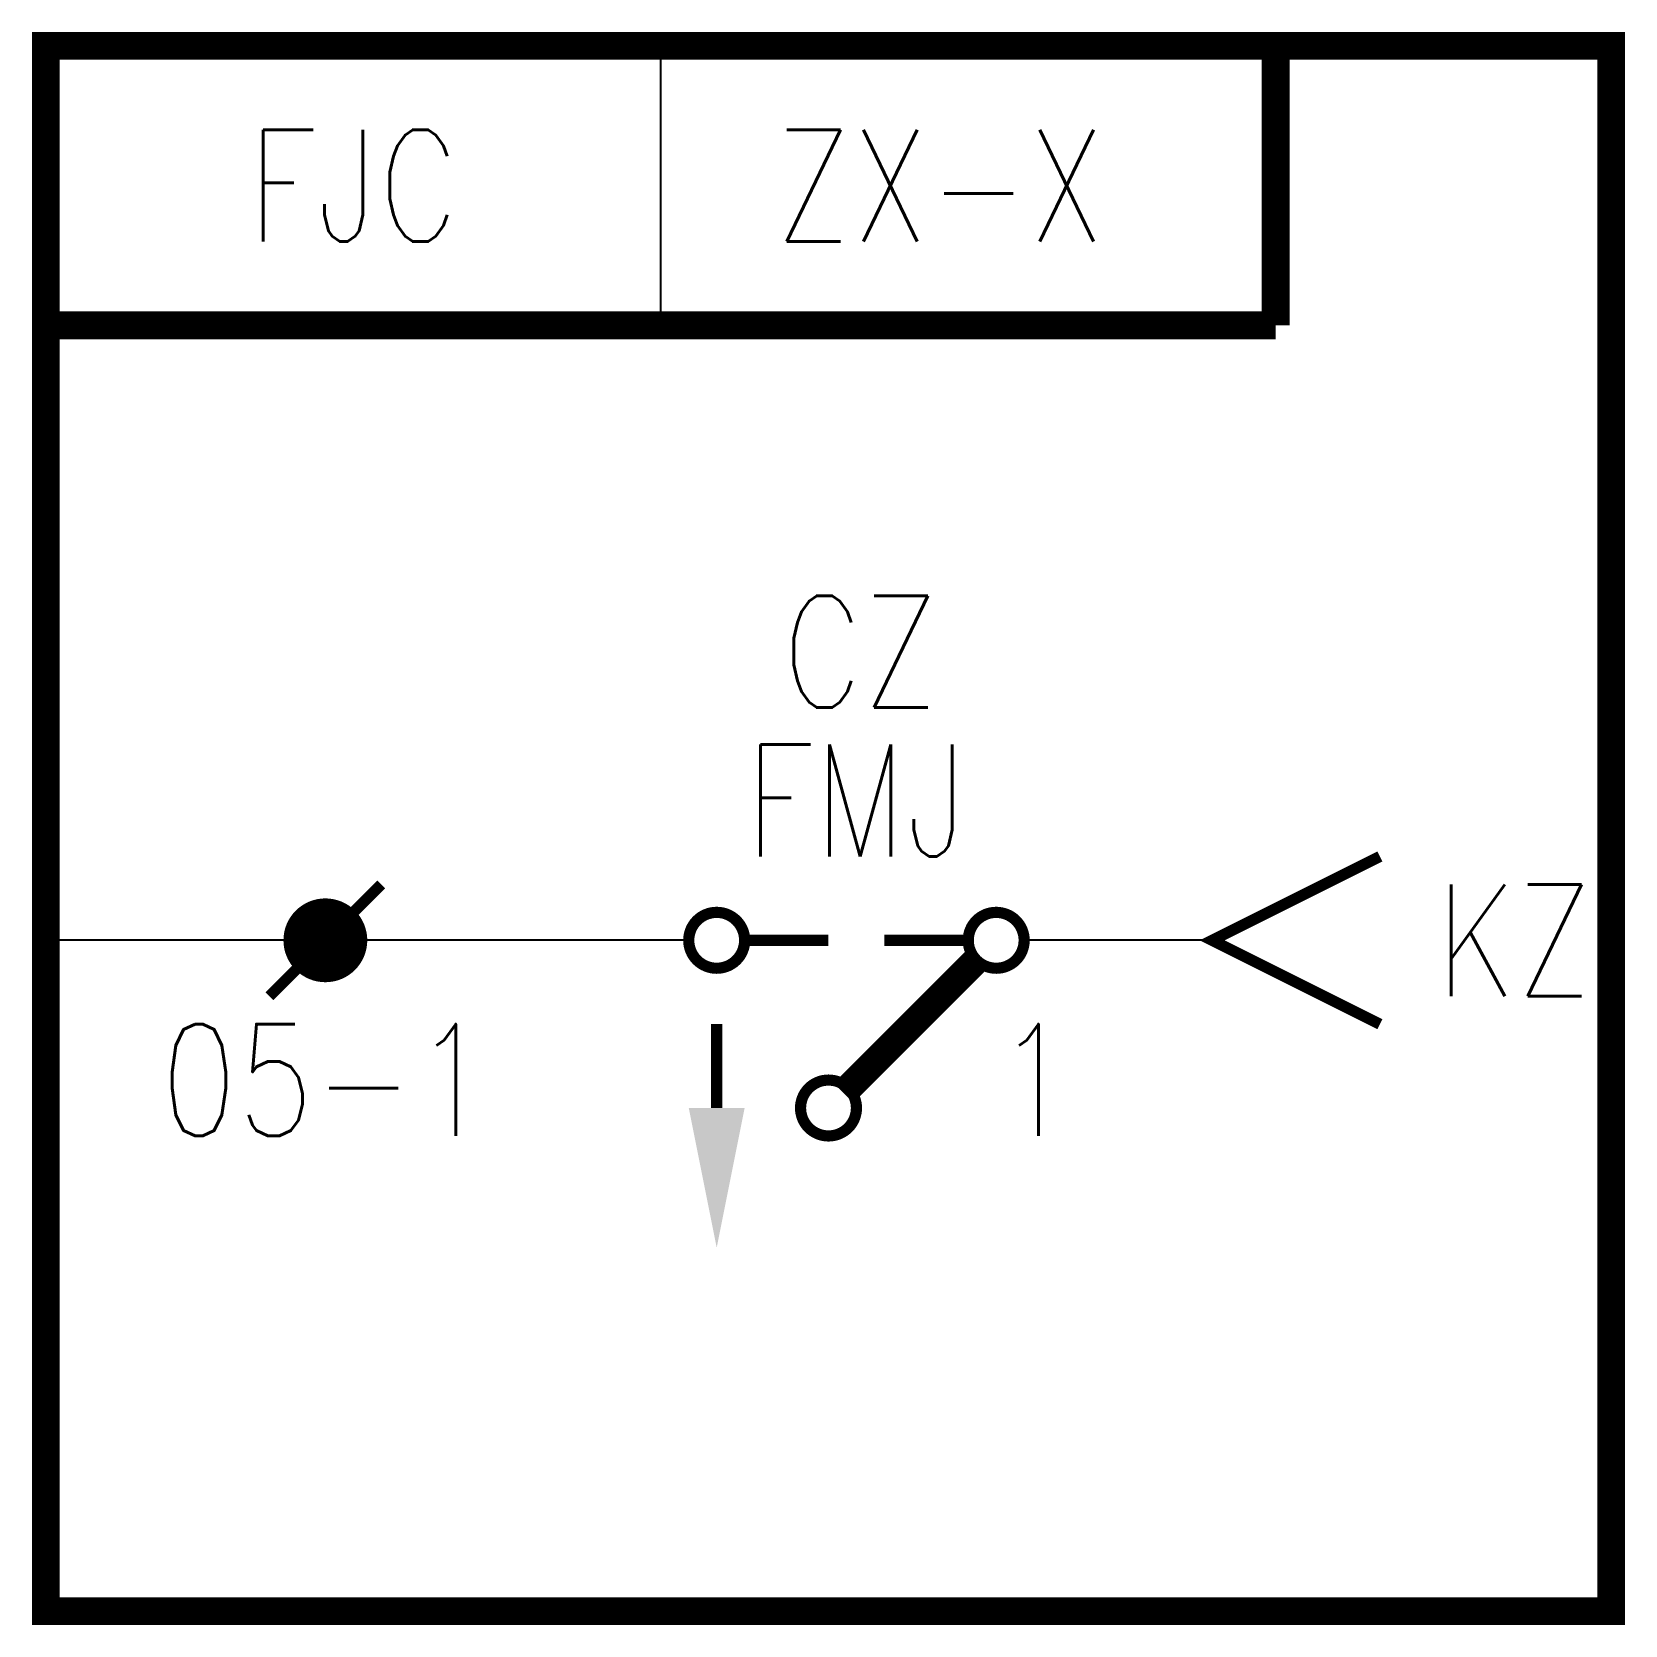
# Model space of a CAD drawing. Header units: millimetres. Extents: x -28.2 to 0.2, y -28.2 to 0.2.
import ezdxf
from ezdxf.enums import TextEntityAlignment as Align

# ---------------------------------------------------------------- set-up
doc = ezdxf.new("R2010")
doc.units = ezdxf.units.MM
doc.styles.get("Standard").update_dxf_attribs({"font": 'txt.shx', "bigfont": 'hztxt.shx'})

msp = doc.modelspace()

# ---------------------------------------------------------------- linework, layer by layer
at = {"color": 7}
for p, q in [((-17, -5), (-17, 0)), ((-16.5, -16), (-28, -16)), ((-7.137, -16), (-10.5, -16))]:
    msp.add_line(p, q, dxfattribs=at)
at = {"color": 7, "const_width": 0.5}
for points in [[(-28, 0), (-28, -5), (-6, -5)], [(-28, 0), (-6, 0), (-6, -5)], [(0, -28), (0, 0), (-28, 0), (-28, -28), (0, -28), (0, -28)]]:
    msp.add_lwpolyline(points, dxfattribs=at)
for points, const_width in [([(-4.137, -14.5), (-7.137, -16), (-4.137, -17.5)], 0.2), ([(-24, -17), (-22, -15)], 0.2), ([(-14, -16), (-15.5, -16)], 0.2), ([(-11.5, -16), (-13, -16)], 0.2), ([(-13.732, -18.732), (-11.358, -16.358)], 0.5), ([(-16, -19), (-16, -17.5)], 0.2)]:
    msp.add_lwpolyline(points, dxfattribs=dict(const_width=const_width))
at = {"const_width": 0.75}
msp.add_lwpolyline([(-23.375, -16, 1), (-22.625, -16, 1)], format="xyb", close=True, dxfattribs=at)
at = {"const_width": 0.2}
for points in [[(-16, -16.5, -1), (-16, -15.5, -1), (-16, -16.5)], [(-11, -16.5, -1), (-11, -15.5, -1), (-11, -16.5)], [(-14, -19.5, -1), (-14, -18.5, -1), (-14, -19.5)]]:
    msp.add_lwpolyline(points, format="xyb", dxfattribs=at)
msp.add_solid([(-15.5, -19), (-16.5, -19), (-16, -21.5)])

# ---------------------------------------------------------------- texts
at = {"color": 7, "width": 0.8}
msp.add_text('FJC', height=2, dxfattribs=at).set_placement((-22.5, -2.5), align=Align.MIDDLE)
at = {"color": 3, "width": 0.8}
for s, p in [('ZX-X', (-12, -2.5)), ('CZ', (-13.421, -10.836))]:
    msp.add_text(s, height=2, dxfattribs=at).set_placement(p, align=Align.MIDDLE)
at = {"width": 0.8}
msp.add_text('FMJ', height=2, dxfattribs=at).set_placement((-13.5, -14.5), align=Align.CENTER)
for s, p in [('KZ', (-3.137, -17)), ('1', (-11, -19.5))]:
    msp.add_text(s, height=2, dxfattribs=at).set_placement(p)
at = {"color": 3, "width": 0.8}
msp.add_text('05-1', height=2, dxfattribs=at).set_placement((-23, -19.5), align=Align.CENTER)

doc.saveas('drawing.dxf')
